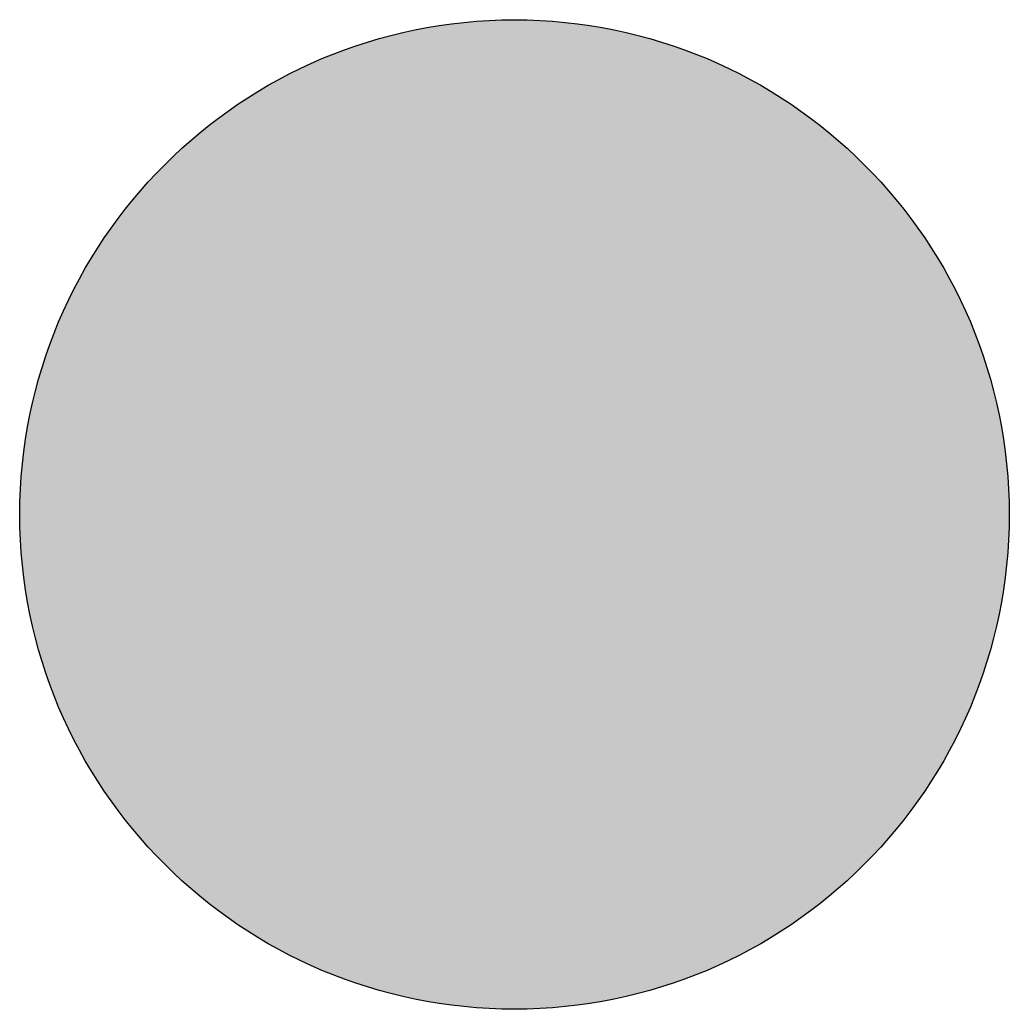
# Model space of a CAD drawing. Header units: millimetres. Extents: x -50 to 50, y -50 to 50.
import ezdxf

# ---------------------------------------------------------------- set-up
doc = ezdxf.new("R2010")
doc.units = ezdxf.units.MM

msp = doc.modelspace()

# ---------------------------------------------------------------- hatches: boundary and pattern name
at = {"linetype": 'ByBlock', "lineweight": -2}
h = msp.add_hatch(color=0, dxfattribs=at)
h.dxf.hatch_style = 1
h.paths.add_polyline_path([(50, 0, 1), (-50, 0, 1)])

# ---------------------------------------------------------------- linework, layer by layer
at = {"color": 0, "linetype": 'ByBlock', "lineweight": -2}
msp.add_circle((0, 0), 50, dxfattribs=at)

doc.saveas('drawing.dxf')
